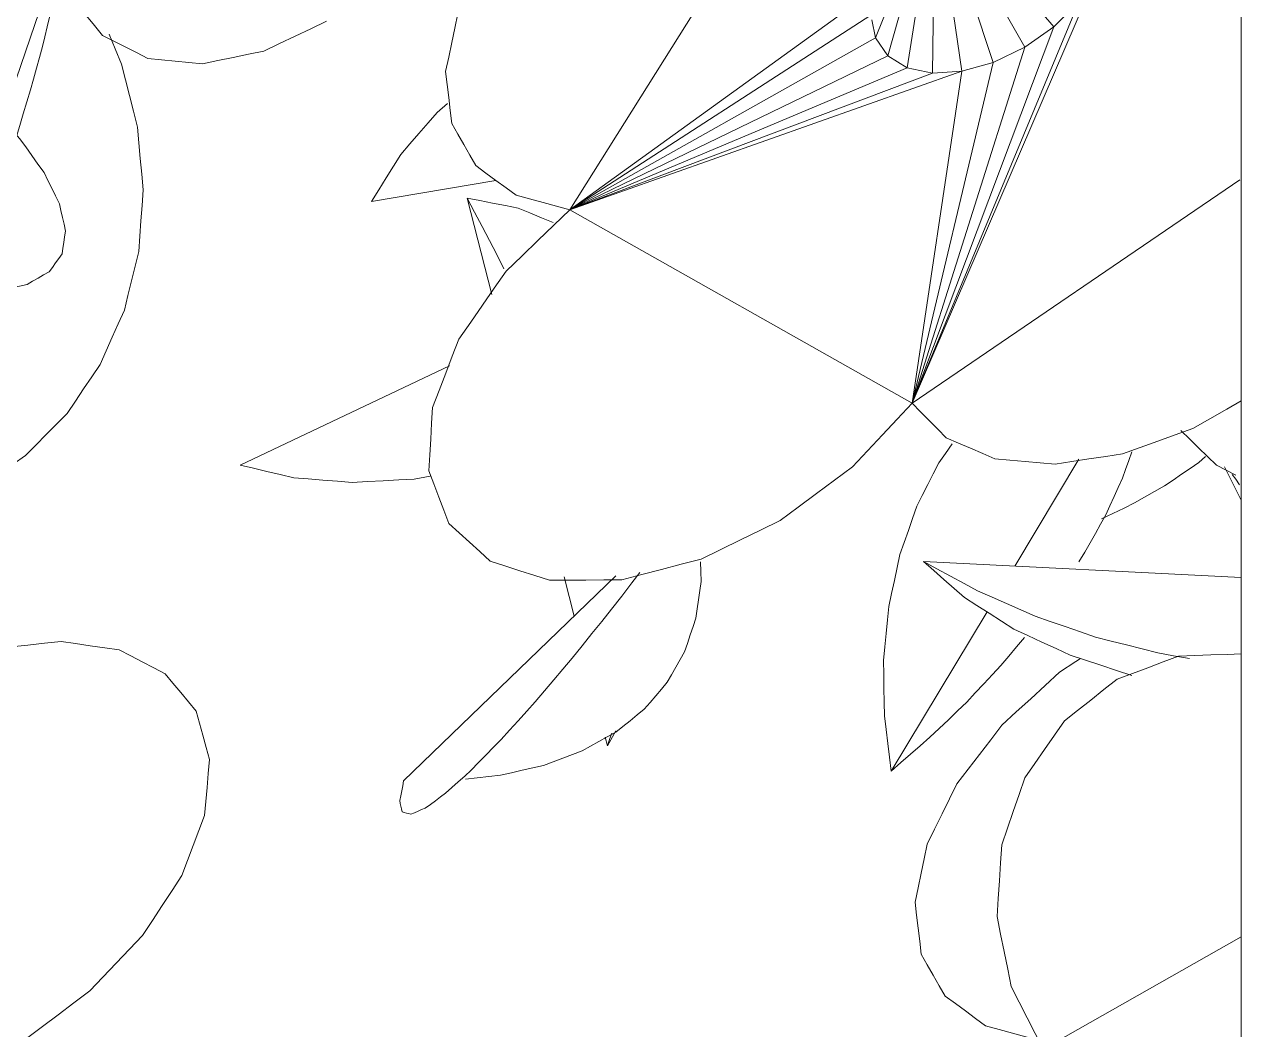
# Model space of a CAD drawing. Header units: metres. Extents: x -18.34 to -13.25, y -25.49 to -16.26.
# Drawn here: x -17.854 to -17.76, y -17.2761 to -17.1985 of the extents above; entities that cross this region are included whole.
import ezdxf

# ---------------------------------------------------------------- set-up
doc = ezdxf.new("R2010")
doc.units = ezdxf.units.M
for name, color, linetype, lineweight in [('Importações nas famílias', 7, 'Continuous', 5), ('Quadro estrutural', 7, 'Continuous', 5), ('Vegetação', 7, 'Continuous', 5)]:
    doc.layers.add(name, color=color, linetype=linetype, lineweight=lineweight)

# ---------------------------------------------------------------- blocks, each defined once
blk = doc.blocks.new('Tram - Tram-3151187-Pavimento 02 - Executivo')
at = {"layer": 'Quadro estrutural'}
blk.add_line((1.196679, -0.05), (0.739537, -0.05), dxfattribs=at)
blk = doc.blocks.new('Planta_pergolado_12200 - plantas pergolado_skp_Component_12-V7-Pavimento 02 - Executivo')
at = {"layer": 'Importações nas famílias', "color": 9, "flags": 128}
for points in [[(0.146968, 0.033379), (0.147629, 0.033025), (0.14829, 0.032671), (0.14895, 0.032316), (0.149611, 0.031962)], [(0.149611, 0.031962), (0.150378, 0.031639), (0.151146, 0.031315), (0.151913, 0.030992), (0.15268, 0.030668)], [(0.15268, 0.030668), (0.153536, 0.030383), (0.154392, 0.030098)]]:
    blk.add_lwpolyline(points, dxfattribs=at)
blk = doc.blocks.new('Planta_pergolado_12200 - plantas pergolado_skp_Component_17-3067409-Pavimento 02 - Executivo')
at = {"layer": 'Importações nas famílias', "color": 9}
for p, q in [((0.146293, 0.033744), (0.145722, 0.03305)), ((0.145722, 0.03305), (0.145056, 0.032615))]:
    blk.add_line(p, q, dxfattribs=at)
blk = doc.blocks.new('Planta_pergolado_12200 - plantas pergolado_skp_Component_16-V8-Pavimento 02 - Executivo')
for name in ['Planta_pergolado_12200 - plantas pergolado_skp_Component_17-3067409-Pavimento 02 - Executivo', 'Planta_pergolado_12200 - plantas pergolado_skp_Component_12-V7-Pavimento 02 - Executivo']:
    blk.add_blockref(name, (0, 0))
blk = doc.blocks.new('Planta_pergolado_12200 - plantas pergolado_skp_Component_12-V19-Pavimento 02 - Executivo')
at = {"layer": 'Importações nas famílias', "color": 9, "flags": 128}
for points in [[(0.141649, 0.037965), (0.140953, 0.038168), (0.140257, 0.03837), (0.139562, 0.038573)], [(0.142981, 0.037264), (0.142315, 0.037615), (0.141649, 0.037965)]]:
    blk.add_lwpolyline(points, dxfattribs=at)
blk = doc.blocks.new('Planta_pergolado_12200 - plantas pergolado_skp_Component_12-V20-Pavimento 02 - Executivo')
at = {"layer": 'Importações nas famílias', "color": 9, "flags": 128}
for points in [[(0.166319, 0.03101), (0.16551, 0.030566), (0.164672, 0.030106)], [(0.164672, 0.030106), (0.163927, 0.029542), (0.163182, 0.028978), (0.162438, 0.028414), (0.161693, 0.02785)], [(0.161693, 0.02785), (0.16106, 0.027195), (0.160428, 0.02654), (0.159795, 0.025885), (0.159162, 0.02523)], [(0.159162, 0.02523), (0.158656, 0.024499), (0.158149, 0.023769), (0.157643, 0.023038), (0.157137, 0.022308)], [(0.157137, 0.022308), (0.156769, 0.021519), (0.156401, 0.02073), (0.156033, 0.019942), (0.155665, 0.019153)], [(0.155665, 0.019153), (0.155445, 0.018324), (0.155224, 0.017496), (0.155003, 0.016667), (0.154782, 0.015838)], [(0.154782, 0.015838), (0.154714, 0.014989), (0.154645, 0.01414), (0.154577, 0.013291), (0.154508, 0.012442)], [(0.154508, 0.012442), (0.154594, 0.011593), (0.154679, 0.010744), (0.154764, 0.009894), (0.15485, 0.009045)], [(0.15485, 0.009045), (0.155087, 0.008215), (0.155324, 0.007385), (0.155561, 0.006555), (0.155798, 0.005725)], [(0.155798, 0.005725), (0.156182, 0.004934), (0.156565, 0.004143), (0.156949, 0.003352), (0.157332, 0.002561)], [(0.157332, 0.002561), (0.157853, 0.001827), (0.158374, 0.001094)]]:
    blk.add_lwpolyline(points, dxfattribs=at)
blk = doc.blocks.new('Planta_pergolado_12200 - plantas pergolado_skp_Component_17-V23-Pavimento 02 - Executivo')
at = {"layer": 'Importações nas famílias', "color": 9, "flags": 128}
for points in [[(0.158762, 0.035823), (0.158323, 0.036727), (0.157885, 0.03763), (0.157446, 0.038533), (0.157008, 0.039437)], [(0.161048, 0.03305), (0.160477, 0.033744), (0.159905, 0.034437), (0.159333, 0.03513), (0.158762, 0.035823)], [(0.16371, 0.031307), (0.163045, 0.031743), (0.162379, 0.032179), (0.161714, 0.032615), (0.161048, 0.03305)], [(0.165853, 0.030861), (0.165139, 0.03101), (0.164425, 0.031159), (0.16371, 0.031307)]]:
    blk.add_lwpolyline(points, dxfattribs=at)
blk = doc.blocks.new('Planta_pergolado_12200 - plantas pergolado_skp_Component_16-V24-Pavimento 02 - Executivo')
for name in ['Planta_pergolado_12200 - plantas pergolado_skp_Component_17-V23-Pavimento 02 - Executivo', 'Planta_pergolado_12200 - plantas pergolado_skp_Component_12-V19-Pavimento 02 - Executivo', 'Planta_pergolado_12200 - plantas pergolado_skp_Component_12-V20-Pavimento 02 - Executivo']:
    blk.add_blockref(name, (0, 0))
blk = doc.blocks.new('Planta_pergolado_12200 - plantas pergolado_skp_-V28-Pavimento 02 - Executivo')
blk.add_blockref('Planta_pergolado_12200 - plantas pergolado_skp_Component_16-V24-Pavimento 02 - Executivo', (0, 0))
blk = doc.blocks.new('Planta_pergolado_12200 - plantas pergolado_skp_-3067425-Pavimento 02 - Executivo')
at = {"xscale": 1.254472261797389, "yscale": 1.254472261797389, "zscale": 1.254472261797389, "rotation": 44.99999999999149}
blk.add_blockref('Planta_pergolado_12200 - plantas pergolado_skp_-V28-Pavimento 02 - Executivo', (0.101937, -0.102346), dxfattribs=at)
blk.add_blockref('Planta_pergolado_12200 - plantas pergolado_skp_Component_16-V8-Pavimento 02 - Executivo', (0, 0))
blk = doc.blocks.new('Planta_pergolado_12200 - plantas pergolado_skp_Component_12-V113-Pavimento 02 - Executivo')
at = {"layer": 'Importações nas famílias', "color": 9}
for p, q in [((0.144224, 0.030331), (0.145149, 0.03287)), ((0.144205, 0.031454), (0.14444, 0.031897)), ((0.14444, 0.031897), (0.144658, 0.032255))]:
    blk.add_line(p, q, dxfattribs=at)
blk = doc.blocks.new('Planta_pergolado_12200 - plantas pergolado_skp_Component_12-V114-Pavimento 02 - Executivo')
at = {"layer": 'Importações nas famílias', "color": 9}
blk.add_line((0.146429, 0.033756), (0.146968, 0.033379), dxfattribs=at)
at = {"layer": 'Importações nas famílias', "color": 9, "flags": 128}
for points in [[(0.146968, 0.033379), (0.147629, 0.033025), (0.14829, 0.032671), (0.14895, 0.032316), (0.149611, 0.031962)], [(0.149611, 0.031962), (0.150378, 0.031639), (0.151146, 0.031315), (0.151913, 0.030992), (0.15268, 0.030668)], [(0.15268, 0.030668), (0.153536, 0.030383), (0.154392, 0.030098)]]:
    blk.add_lwpolyline(points, dxfattribs=at)
blk = doc.blocks.new('Planta_pergolado_12200 - plantas pergolado_skp_Component_17-V115-Pavimento 02 - Executivo')
at = {"layer": 'Importações nas famílias', "color": 9, "flags": 128}
for points in [[(0.148008, 0.035823), (0.147437, 0.03513), (0.146865, 0.034437), (0.146293, 0.033744), (0.145722, 0.03305)], [(0.145722, 0.03305), (0.145056, 0.032615), (0.144391, 0.032179)]]:
    blk.add_lwpolyline(points, dxfattribs=at)
blk = doc.blocks.new('Planta_pergolado_12200 - plantas pergolado_skp_Component_16-V116-Pavimento 02 - Executivo')
for name in ['Planta_pergolado_12200 - plantas pergolado_skp_Component_17-V115-Pavimento 02 - Executivo', 'Planta_pergolado_12200 - plantas pergolado_skp_Component_12-V114-Pavimento 02 - Executivo', 'Planta_pergolado_12200 - plantas pergolado_skp_Component_12-V113-Pavimento 02 - Executivo']:
    blk.add_blockref(name, (0, 0))
blk = doc.blocks.new('Planta_pergolado_12200 - plantas pergolado_skp_Component_12-V128-Pavimento 02 - Executivo')
at = {"layer": 'Importações nas famílias', "color": 9}
for p, q in [((0.139728, 0.033131), (0.144312, 0.036563)), ((0.140108, 0.03472), (0.140926, 0.035107)), ((0.124402, 0.021655), (0.126268, 0.023052)), ((0.118394, 0.018006), (0.118225, 0.01703)), ((0.118225, 0.01703), (0.118628, 0.017332))]:
    blk.add_line(p, q, dxfattribs=at)
at = {"layer": 'Importações nas famílias', "color": 9, "flags": 128}
for points in [[(0.141649, 0.037965), (0.140953, 0.038168), (0.140257, 0.03837), (0.139562, 0.038573)], [(0.144312, 0.036563), (0.143646, 0.036914), (0.142981, 0.037264), (0.142315, 0.037615), (0.141649, 0.037965)], [(0.140926, 0.035107), (0.141772, 0.035471), (0.142619, 0.035835), (0.143466, 0.036199), (0.144312, 0.036563)], [(0.118225, 0.01703), (0.11835, 0.017394), (0.118476, 0.017758)]]:
    blk.add_lwpolyline(points, dxfattribs=at)
blk = doc.blocks.new('Planta_pergolado_12200 - plantas pergolado_skp_Component_12-V129-Pavimento 02 - Executivo')
at = {"layer": 'Importações nas famílias', "color": 9}
for p, q in [((0.168039, 0.023322), (0.171514, 0.03287)), ((0.163492, 0.013721), (0.16367, 0.014256)), ((0.159925, 0.001027), (0.164482, 0.013548))]:
    blk.add_line(p, q, dxfattribs=at)
at = {"layer": 'Importações nas famílias', "color": 9, "flags": 128}
for points in [[(0.170805, 0.031897), (0.171023, 0.032255), (0.171242, 0.032612)], [(0.169865, 0.030127), (0.1701, 0.030569), (0.170335, 0.031012), (0.17057, 0.031454), (0.170805, 0.031897)], [(0.166319, 0.03101), (0.16551, 0.030566), (0.164672, 0.030106)], [(0.164672, 0.030106), (0.163927, 0.029542), (0.163182, 0.028978), (0.162438, 0.028414), (0.161693, 0.02785)], [(0.168871, 0.028037), (0.169119, 0.02856), (0.169368, 0.029082), (0.169616, 0.029605), (0.169865, 0.030127)], [(0.161693, 0.02785), (0.16106, 0.027195), (0.160428, 0.02654), (0.159795, 0.025885), (0.159162, 0.02523)], [(0.167834, 0.025652), (0.168093, 0.026248), (0.168352, 0.026845), (0.168612, 0.027441), (0.168871, 0.028037)], [(0.16679, 0.023056), (0.167033, 0.023661), (0.1673, 0.024324), (0.167567, 0.024988), (0.167834, 0.025652)], [(0.159162, 0.02523), (0.158656, 0.024499), (0.158149, 0.023769), (0.157643, 0.023038), (0.157137, 0.022308)], [(0.157137, 0.022308), (0.156769, 0.021519), (0.156401, 0.02073), (0.156033, 0.019942), (0.155665, 0.019153)], [(0.155665, 0.019153), (0.155445, 0.018324), (0.155224, 0.017496), (0.155003, 0.016667), (0.154782, 0.015838)], [(0.154782, 0.015838), (0.154714, 0.014989), (0.154645, 0.01414), (0.154577, 0.013291), (0.154508, 0.012442)], [(0.162418, 0.010307), (0.162687, 0.011161), (0.162955, 0.012014), (0.163223, 0.012868), (0.163492, 0.013721)], [(0.154508, 0.012442), (0.154594, 0.011593), (0.154679, 0.010744), (0.154764, 0.009894), (0.15485, 0.009045)], [(0.161373, 0.006794), (0.161634, 0.007672), (0.161896, 0.008551), (0.162157, 0.009429), (0.162418, 0.010307)], [(0.15485, 0.009045), (0.155087, 0.008215), (0.155324, 0.007385), (0.155561, 0.006555), (0.155798, 0.005725)], [(0.160369, 0.003221), (0.16062, 0.004114), (0.160871, 0.005007), (0.161122, 0.005901), (0.161373, 0.006794)], [(0.155798, 0.005725), (0.156182, 0.004934), (0.156565, 0.004143), (0.156949, 0.003352), (0.157332, 0.002561)], [(0.159892, 0.001424), (0.16013, 0.002322), (0.160369, 0.003221)], [(0.157332, 0.002561), (0.157853, 0.001827), (0.158374, 0.001094)]]:
    blk.add_lwpolyline(points, dxfattribs=at)
blk = doc.blocks.new('Planta_pergolado_12200 - plantas pergolado_skp_Component_17-V132-Pavimento 02 - Executivo')
at = {"layer": 'Importações nas famílias', "color": 9, "flags": 128}
for points in [[(0.158762, 0.035823), (0.158323, 0.036727), (0.157885, 0.03763), (0.157446, 0.038533), (0.157008, 0.039437)], [(0.161048, 0.03305), (0.160477, 0.033744), (0.159905, 0.034437), (0.159333, 0.03513), (0.158762, 0.035823)], [(0.16371, 0.031307), (0.163045, 0.031743), (0.162379, 0.032179), (0.161714, 0.032615), (0.161048, 0.03305)], [(0.166568, 0.030713), (0.165853, 0.030861), (0.165139, 0.03101), (0.164425, 0.031159), (0.16371, 0.031307)], [(0.169425, 0.031307), (0.16871, 0.031159), (0.167996, 0.03101), (0.167282, 0.030861), (0.166568, 0.030713)]]:
    blk.add_lwpolyline(points, dxfattribs=at)
blk = doc.blocks.new('Planta_pergolado_12200 - plantas pergolado_skp_Component_16-V133-Pavimento 02 - Executivo')
for name in ['Planta_pergolado_12200 - plantas pergolado_skp_Component_17-V132-Pavimento 02 - Executivo', 'Planta_pergolado_12200 - plantas pergolado_skp_Component_12-V128-Pavimento 02 - Executivo', 'Planta_pergolado_12200 - plantas pergolado_skp_Component_12-V129-Pavimento 02 - Executivo']:
    blk.add_blockref(name, (0, 0))
blk = doc.blocks.new('Planta_pergolado_12200 - plantas pergolado_skp_-V141-Pavimento 02 - Executivo')
blk.add_blockref('Planta_pergolado_12200 - plantas pergolado_skp_Component_16-V133-Pavimento 02 - Executivo', (0, 0))
blk = doc.blocks.new('Planta_pergolado_12200 - plantas pergolado_skp_-3067431-Pavimento 02 - Executivo')
at = {"xscale": 1.254472261797389, "yscale": 1.254472261797389, "zscale": 1.254472261797389, "rotation": 44.99999999999149}
blk.add_blockref('Planta_pergolado_12200 - plantas pergolado_skp_-V141-Pavimento 02 - Executivo', (0.101937, -0.102346), dxfattribs=at)
blk.add_blockref('Planta_pergolado_12200 - plantas pergolado_skp_Component_16-V116-Pavimento 02 - Executivo', (0, 0))
blk = doc.blocks.new('Planta_pergolado_12200 - plantas pergolado_skp_-3067432-Pavimento 02 - Executivo')
at = {"rotation": 89.9999999999999}
for name in ['Planta_pergolado_12200 - plantas pergolado_skp_-3067431-Pavimento 02 - Executivo', 'Planta_pergolado_12200 - plantas pergolado_skp_-3067425-Pavimento 02 - Executivo']:
    blk.add_blockref(name, (0.696245, 0.01573), dxfattribs=at)
blk = doc.blocks.new('Planta_pergolado_12200 - plantas pergolado_skp_Component_12-V389-Pavimento 02 - Executivo')
at = {"layer": 'Importações nas famílias', "color": 9}
for p, q in [((0.186091, 0.276065), (0.177946, 0.265362)), ((0.170963, 0.262488), (0.170447, 0.261856)), ((0.17561, 0.262292), (0.170155, 0.255122))]:
    blk.add_line(p, q, dxfattribs=at)
at = {"layer": 'Importações nas famílias', "color": 9, "flags": 128}
for points in [[(0.186091, 0.276065), (0.185327, 0.275535), (0.184564, 0.275005), (0.1838, 0.274476), (0.183037, 0.273946)], [(0.186151, 0.272047), (0.186136, 0.273051), (0.186121, 0.274056), (0.186106, 0.27506), (0.186091, 0.276065)], [(0.183037, 0.273946), (0.182308, 0.273383), (0.181579, 0.27282), (0.18085, 0.272257), (0.180121, 0.271693)], [(0.180121, 0.271693), (0.179434, 0.271103), (0.178747, 0.270512), (0.178061, 0.269922), (0.177374, 0.269331)], [(0.185777, 0.268063), (0.18587, 0.269059), (0.185964, 0.270055), (0.186057, 0.271051), (0.186151, 0.272047)], [(0.177374, 0.269331), (0.176738, 0.26872), (0.176101, 0.268109), (0.175464, 0.267498)], [(0.184977, 0.264207), (0.185177, 0.265171), (0.185377, 0.266135), (0.185577, 0.267099), (0.185777, 0.268063)], [(0.183769, 0.260569), (0.184071, 0.261478), (0.184373, 0.262388), (0.184675, 0.263297), (0.184977, 0.264207)], [(0.170447, 0.261856), (0.170001, 0.261224), (0.169554, 0.260592), (0.169108, 0.259959), (0.168661, 0.259327)], [(0.182183, 0.257234), (0.18258, 0.258068), (0.182976, 0.258902), (0.183373, 0.259735), (0.183769, 0.260569)], [(0.168661, 0.259327), (0.168289, 0.258702), (0.167917, 0.258077), (0.167545, 0.257451), (0.167173, 0.256826)], [(0.180256, 0.254281), (0.180738, 0.255019), (0.18122, 0.255758), (0.181702, 0.256496), (0.182183, 0.257234)], [(0.167173, 0.256826), (0.166879, 0.256215), (0.166585, 0.255604), (0.166291, 0.254992)], [(0.179144, 0.25303), (0.1797, 0.253656), (0.180256, 0.254281)]]:
    blk.add_lwpolyline(points, dxfattribs=at)
blk = doc.blocks.new('Planta_pergolado_12200 - plantas pergolado_skp_Component_12-V390-Pavimento 02 - Executivo')
at = {"layer": 'Importações nas famílias', "color": 9}
for p, q in [((0.219014, 0.231057), (0.209893, 0.23052)), ((0.212767, 0.224606), (0.213596, 0.225169))]:
    blk.add_line(p, q, dxfattribs=at)
at = {"layer": 'Importações nas famílias', "color": 9, "flags": 128}
for points in [[(0.216531, 0.227904), (0.217152, 0.228692), (0.217773, 0.22948), (0.218393, 0.230269), (0.219014, 0.231057)], [(0.213596, 0.225169), (0.21433, 0.225853), (0.215064, 0.226536), (0.215797, 0.22722), (0.216531, 0.227904)]]:
    blk.add_lwpolyline(points, dxfattribs=at)
blk = doc.blocks.new('Planta_pergolado_12200 - plantas pergolado_skp_Component_16-V393-Pavimento 02 - Executivo')
for name in ['Planta_pergolado_12200 - plantas pergolado_skp_Component_12-V389-Pavimento 02 - Executivo', 'Planta_pergolado_12200 - plantas pergolado_skp_Component_12-V390-Pavimento 02 - Executivo']:
    blk.add_blockref(name, (0, 0))
blk = doc.blocks.new('Planta_pergolado_12200 - plantas pergolado_skp_Component_12-V394-Pavimento 02 - Executivo')
at = {"layer": 'Importações nas famílias', "color": 9}
blk.add_line((0.1838, 0.274476), (0.183037, 0.273946), dxfattribs=at)
at = {"layer": 'Importações nas famílias', "color": 9, "flags": 128}
for points in [[(0.183037, 0.273946), (0.182308, 0.273383), (0.181579, 0.27282), (0.18085, 0.272257), (0.180121, 0.271693)], [(0.186151, 0.272047), (0.186136, 0.273051), (0.186121, 0.274056)], [(0.180121, 0.271693), (0.179434, 0.271103), (0.178747, 0.270512), (0.178061, 0.269922), (0.177374, 0.269331)], [(0.185777, 0.268063), (0.18587, 0.269059), (0.185964, 0.270055), (0.186057, 0.271051), (0.186151, 0.272047)], [(0.177374, 0.269331), (0.176738, 0.26872), (0.176101, 0.268109), (0.175464, 0.267498)], [(0.184977, 0.264207), (0.185177, 0.265171), (0.185377, 0.266135), (0.185577, 0.267099), (0.185777, 0.268063)], [(0.183769, 0.260569), (0.184071, 0.261478), (0.184373, 0.262388), (0.184675, 0.263297), (0.184977, 0.264207)], [(0.170447, 0.261856), (0.170001, 0.261224), (0.169554, 0.260592), (0.169108, 0.259959), (0.168661, 0.259327)], [(0.182183, 0.257234), (0.18258, 0.258068), (0.182976, 0.258902), (0.183373, 0.259735), (0.183769, 0.260569)], [(0.168661, 0.259327), (0.168289, 0.258702), (0.167917, 0.258077), (0.167545, 0.257451), (0.167173, 0.256826)], [(0.180256, 0.254281), (0.180738, 0.255019), (0.18122, 0.255758), (0.181702, 0.256496), (0.182183, 0.257234)], [(0.167173, 0.256826), (0.166879, 0.256215), (0.166585, 0.255604), (0.166291, 0.254992)], [(0.179144, 0.25303), (0.1797, 0.253656), (0.180256, 0.254281)]]:
    blk.add_lwpolyline(points, dxfattribs=at)
blk = doc.blocks.new('Planta_pergolado_12200 - plantas pergolado_skp_Component_12-V395-Pavimento 02 - Executivo')
at = {"layer": 'Importações nas famílias', "color": 9}
blk.add_line((0.212767, 0.224606), (0.213596, 0.225169), dxfattribs=at)
at = {"layer": 'Importações nas famílias', "color": 9, "flags": 128}
for points in [[(0.216531, 0.227904), (0.217152, 0.228692), (0.217773, 0.22948)], [(0.213596, 0.225169), (0.21433, 0.225853), (0.215064, 0.226536), (0.215797, 0.22722), (0.216531, 0.227904)]]:
    blk.add_lwpolyline(points, dxfattribs=at)
blk = doc.blocks.new('Planta_pergolado_12200 - plantas pergolado_skp_Component_16-V398-Pavimento 02 - Executivo')
for name in ['Planta_pergolado_12200 - plantas pergolado_skp_Component_12-V394-Pavimento 02 - Executivo', 'Planta_pergolado_12200 - plantas pergolado_skp_Component_12-V395-Pavimento 02 - Executivo']:
    blk.add_blockref(name, (0, 0))
blk = doc.blocks.new('Planta_pergolado_12200 - plantas pergolado_skp_-V421-Pavimento 02 - Executivo')
for name in ['Planta_pergolado_12200 - plantas pergolado_skp_Component_16-V393-Pavimento 02 - Executivo', 'Planta_pergolado_12200 - plantas pergolado_skp_Component_16-V398-Pavimento 02 - Executivo']:
    blk.add_blockref(name, (0, 0))
blk = doc.blocks.new('Planta_pergolado_12200 - plantas pergolado_skp_-3067454-Pavimento 02 - Executivo')
at = {"rotation": 89.9999999999999}
blk.add_blockref('Planta_pergolado_12200 - plantas pergolado_skp_-V421-Pavimento 02 - Executivo', (0.274037, 0.01573), dxfattribs=at)
blk = doc.blocks.new('Planta_pergolado_12200 - plantas pergolado_skp_Component_17-V676-Pavimento 02 - Executivo')
at = {"layer": 'Importações nas famílias', "color": 9}
blk.add_line((-0.260148, -0.375533), (-0.275435, -0.384214), dxfattribs=at)
at = {"layer": 'Importações nas famílias', "color": 9, "flags": 128}
for points in [[(-0.260148, -0.353679), (-0.26123, -0.353719), (-0.26248, -0.353765), (-0.26373, -0.353812), (-0.26498, -0.353858)], [(-0.26498, -0.353858), (-0.266165, -0.354303), (-0.267349, -0.354748), (-0.268534, -0.355193), (-0.269719, -0.355639)], [(-0.269719, -0.355639), (-0.270738, -0.356445), (-0.271756, -0.357251), (-0.272775, -0.358057), (-0.273793, -0.358863)], [(-0.273793, -0.358863), (-0.274559, -0.359961), (-0.275324, -0.361059), (-0.276089, -0.362157), (-0.276854, -0.363256)], [(-0.276854, -0.363256), (-0.277301, -0.364552), (-0.277747, -0.365848), (-0.278194, -0.367145), (-0.27864, -0.368441)], [(-0.27864, -0.368441), (-0.27873, -0.369825), (-0.27882, -0.371208), (-0.278909, -0.372592), (-0.278999, -0.373976)], [(-0.278999, -0.373976), (-0.278724, -0.375329), (-0.278449, -0.376682), (-0.278174, -0.378035), (-0.277899, -0.379388)], [(-0.277899, -0.379388), (-0.277283, -0.380594), (-0.276667, -0.381801), (-0.276051, -0.383007), (-0.275435, -0.384214)]]:
    blk.add_lwpolyline(points, dxfattribs=at)
blk = doc.blocks.new('Planta_pergolado_12200 - plantas pergolado_skp_Component_16-V677-Pavimento 02 - Executivo')
blk.add_blockref('Planta_pergolado_12200 - plantas pergolado_skp_Component_17-V676-Pavimento 02 - Executivo', (0, 0))
blk = doc.blocks.new('Planta_pergolado_12200 - plantas pergolado_skp_Component_17-V724-Pavimento 02 - Executivo')
at = {"layer": 'Importações nas famílias', "color": 9}
for p, q in [((-0.295201, -0.292594), (-0.312009, -0.319373)), ((-0.283953, -0.295013), (-0.288401, -0.306083)), ((-0.283779, -0.294579), (-0.287445, -0.307469)), ((-0.283779, -0.294579), (-0.285938, -0.308397)), ((-0.283779, -0.294579), (-0.283984, -0.308805)), ((-0.283779, -0.294579), (-0.281716, -0.308663)), ((-0.283779, -0.294579), (-0.279289, -0.307983)), ((-0.283779, -0.294579), (-0.276867, -0.306811)), ((-0.283779, -0.294579), (-0.274617, -0.305225)), ((-0.271516, -0.301684), (-0.285564, -0.334299)), ((-0.288446, -0.302341), (-0.312009, -0.319373)), ((-0.272691, -0.303335), (-0.285564, -0.334299)), ((-0.272691, -0.303335), (-0.274617, -0.305225)), ((-0.288743, -0.304334), (-0.312009, -0.319373)), ((-0.288674, -0.304685), (-0.288401, -0.306083)), ((-0.274617, -0.305225), (-0.285564, -0.334299)), ((-0.274617, -0.305225), (-0.276867, -0.306811)), ((-0.312009, -0.319373), (-0.288401, -0.306083)), ((-0.288401, -0.306083), (-0.287445, -0.307469)), ((-0.312009, -0.319373), (-0.287445, -0.307469)), ((-0.287445, -0.307469), (-0.285938, -0.308397)), ((-0.276867, -0.306811), (-0.285564, -0.334299)), ((-0.276867, -0.306811), (-0.279289, -0.307983)), ((-0.285938, -0.308397), (-0.312009, -0.319373)), ((-0.285938, -0.308397), (-0.283984, -0.308805)), ((-0.279289, -0.307983), (-0.285564, -0.334299)), ((-0.279289, -0.307983), (-0.281716, -0.308663)), ((-0.312009, -0.319373), (-0.281716, -0.308663)), ((-0.283984, -0.308805), (-0.312009, -0.319373)), ((-0.281716, -0.308663), (-0.285564, -0.334299)), ((-0.283984, -0.308805), (-0.281716, -0.308663)), ((-0.285564, -0.334299), (-0.260229, -0.317052)), ((-0.285564, -0.334299), (-0.312009, -0.319373))]:
    blk.add_line(p, q, dxfattribs=at)
at = {"layer": 'Importações nas famílias', "color": 9, "flags": 128}
for points in [[(-0.321611, -0.308692), (-0.321376, -0.307569), (-0.321141, -0.306446), (-0.320907, -0.305323), (-0.320672, -0.3042)], [(-0.321135, -0.312702), (-0.321254, -0.3117), (-0.321373, -0.310697), (-0.321492, -0.309695), (-0.321611, -0.308692)], [(-0.319278, -0.315955), (-0.319742, -0.315142), (-0.320207, -0.314329), (-0.320671, -0.313515), (-0.321135, -0.312702)], [(-0.316165, -0.31823), (-0.316943, -0.317662), (-0.317721, -0.317093), (-0.3185, -0.316524), (-0.319278, -0.315955)], [(-0.312009, -0.319373), (-0.313048, -0.319087), (-0.314087, -0.318802), (-0.315126, -0.318516), (-0.316165, -0.31823)], [(-0.316942, -0.324112), (-0.315708, -0.322927), (-0.314475, -0.321743), (-0.313242, -0.320558), (-0.312009, -0.319373)], [(-0.320586, -0.329351), (-0.319675, -0.328041), (-0.318764, -0.326732), (-0.317853, -0.325422), (-0.316942, -0.324112)], [(-0.32263, -0.334641), (-0.322119, -0.333319), (-0.321608, -0.331996), (-0.321097, -0.330674), (-0.320586, -0.329351)], [(-0.322898, -0.339531), (-0.322831, -0.338309), (-0.322764, -0.337086), (-0.322697, -0.335864), (-0.32263, -0.334641)], [(-0.285564, -0.334299), (-0.286713, -0.335532), (-0.287862, -0.336764), (-0.289012, -0.337996), (-0.290161, -0.339229)], [(-0.282933, -0.336988), (-0.28359, -0.336316), (-0.284248, -0.335644), (-0.284906, -0.334972), (-0.285564, -0.334299)], [(-0.260148, -0.334137), (-0.261247, -0.334761), (-0.262562, -0.335509), (-0.263877, -0.336257)], [(-0.263877, -0.336257), (-0.265233, -0.336748), (-0.266589, -0.337238), (-0.267944, -0.337729), (-0.2693, -0.338219)], [(-0.279163, -0.338598), (-0.280106, -0.338195), (-0.281048, -0.337793), (-0.28199, -0.337391), (-0.282933, -0.336988)], [(-0.274513, -0.339017), (-0.275676, -0.338913), (-0.276838, -0.338808), (-0.278001, -0.338703), (-0.279163, -0.338598)], [(-0.2693, -0.338219), (-0.270603, -0.338419), (-0.271906, -0.338618), (-0.27321, -0.338818), (-0.274513, -0.339017)], [(-0.321369, -0.343602), (-0.321752, -0.342585), (-0.322134, -0.341567), (-0.322516, -0.340549), (-0.322898, -0.339531)], [(-0.290161, -0.339229), (-0.29156, -0.340263), (-0.292959, -0.341297), (-0.294358, -0.342332), (-0.295757, -0.343366)], [(-0.318173, -0.346507), (-0.318972, -0.345781), (-0.319771, -0.345055), (-0.32057, -0.344329), (-0.321369, -0.343602)], [(-0.295757, -0.343366), (-0.297286, -0.344114), (-0.298815, -0.344861), (-0.300345, -0.345609), (-0.301874, -0.346357)], [(-0.313583, -0.347997), (-0.31473, -0.347625), (-0.315878, -0.347252), (-0.317025, -0.34688), (-0.318173, -0.346507)], [(-0.301874, -0.346357), (-0.303403, -0.346754), (-0.304932, -0.347151), (-0.306461, -0.347549), (-0.30799, -0.347946)], [(-0.30799, -0.347946), (-0.309388, -0.347959), (-0.310787, -0.347972), (-0.312185, -0.347985), (-0.313583, -0.347997)]]:
    blk.add_lwpolyline(points, dxfattribs=at)
blk = doc.blocks.new('Planta_pergolado_12200 - plantas pergolado_skp_Component_16-V725-Pavimento 02 - Executivo')
blk.add_blockref('Planta_pergolado_12200 - plantas pergolado_skp_Component_17-V724-Pavimento 02 - Executivo', (0, 0))
blk = doc.blocks.new('Planta_pergolado_12200 - plantas pergolado_skp_Component_12-V726-Pavimento 02 - Executivo')
at = {"layer": 'Importações nas famílias', "color": 9}
for p, q in [((-0.321302, -0.331431), (-0.337487, -0.339088)), ((-0.324043, -0.340176), (-0.322805, -0.339957))]:
    blk.add_line(p, q, dxfattribs=at)
at = {"layer": 'Importações nas famílias', "color": 9, "flags": 128}
for points in [[(-0.337487, -0.339088), (-0.336454, -0.339332), (-0.33542, -0.339577), (-0.334386, -0.339822), (-0.333352, -0.340067)], [(-0.333352, -0.340067), (-0.332223, -0.340159), (-0.331094, -0.34025), (-0.329965, -0.340341), (-0.328835, -0.340433)], [(-0.328835, -0.340433), (-0.327637, -0.340368), (-0.326439, -0.340304), (-0.325241, -0.34024), (-0.324043, -0.340176)]]:
    blk.add_lwpolyline(points, dxfattribs=at)
blk = doc.blocks.new('Planta_pergolado_12200 - plantas pergolado_skp_Component_12-V727-Pavimento 02 - Executivo')
at = {"layer": 'Importações nas famílias', "color": 9}
blk.add_line((-0.308457, -0.347645), (-0.324856, -0.363501), dxfattribs=at)
at = {"layer": 'Importações nas famílias', "color": 9, "flags": 128}
for points in [[(-0.301905, -0.346566), (-0.301888, -0.347323), (-0.30187, -0.348079)], [(-0.308789, -0.350229), (-0.308004, -0.34921), (-0.307219, -0.34819), (-0.306598, -0.347385)], [(-0.30187, -0.348079), (-0.301972, -0.348787), (-0.302073, -0.349496), (-0.302174, -0.350204), (-0.302275, -0.350913)], [(-0.311827, -0.354003), (-0.311068, -0.35306), (-0.310308, -0.352116), (-0.309548, -0.351172), (-0.308789, -0.350229)], [(-0.302275, -0.350913), (-0.302494, -0.351565), (-0.302712, -0.352217), (-0.302931, -0.352869), (-0.303149, -0.353522)], [(-0.303149, -0.353522), (-0.303483, -0.354111), (-0.303816, -0.3547), (-0.30415, -0.355289), (-0.304483, -0.355878)], [(-0.314694, -0.357387), (-0.313977, -0.356541), (-0.31326, -0.355695), (-0.312544, -0.354849), (-0.311827, -0.354003)], [(-0.304483, -0.355878), (-0.304928, -0.356397), (-0.305373, -0.356916), (-0.305817, -0.357435), (-0.306262, -0.357954)], [(-0.31732, -0.360299), (-0.316664, -0.359571), (-0.316007, -0.358843), (-0.31535, -0.358115), (-0.314694, -0.357387)], [(-0.306262, -0.357954), (-0.306813, -0.358398), (-0.307364, -0.358842), (-0.307915, -0.359285), (-0.308466, -0.359729)], [(-0.308466, -0.359729), (-0.309117, -0.360092), (-0.309768, -0.360455), (-0.310419, -0.360818), (-0.31107, -0.361181)], [(-0.319646, -0.362673), (-0.319064, -0.36208), (-0.318483, -0.361486), (-0.317902, -0.360893), (-0.31732, -0.360299)], [(-0.31107, -0.361181), (-0.311814, -0.361459), (-0.312558, -0.361737), (-0.313302, -0.362016), (-0.314046, -0.362294)], [(-0.321615, -0.364452), (-0.321123, -0.364008), (-0.320631, -0.363563), (-0.320138, -0.363118), (-0.319646, -0.362673)], [(-0.317361, -0.363057), (-0.318265, -0.363158), (-0.319169, -0.363259), (-0.320074, -0.36336)], [(-0.314046, -0.362294), (-0.314875, -0.362485), (-0.315704, -0.362676), (-0.316532, -0.362867), (-0.317361, -0.363057)], [(-0.324856, -0.363501), (-0.324932, -0.36388), (-0.325007, -0.364259), (-0.325083, -0.364637), (-0.325158, -0.365016)], [(-0.323183, -0.365595), (-0.322791, -0.365309), (-0.322399, -0.365024), (-0.322007, -0.364738), (-0.321615, -0.364452)], [(-0.325158, -0.365016), (-0.325113, -0.365232), (-0.325067, -0.365448), (-0.325021, -0.365664), (-0.324976, -0.36588)], [(-0.324976, -0.36588), (-0.32481, -0.365929), (-0.324644, -0.365978), (-0.324478, -0.366026), (-0.324312, -0.366075)], [(-0.324312, -0.366075), (-0.32403, -0.365955), (-0.323747, -0.365835), (-0.323465, -0.365715), (-0.323183, -0.365595)]]:
    blk.add_lwpolyline(points, dxfattribs=at)
blk = doc.blocks.new('Planta_pergolado_12200 - plantas pergolado_skp_Component_12-V728-Pavimento 02 - Executivo')
at = {"layer": 'Importações nas famílias', "color": 9}
blk.add_line((-0.357072, -0.311029), (-0.371136, -0.323264), dxfattribs=at)
at = {"layer": 'Importações nas famílias', "color": 9, "flags": 128}
for points in [[(-0.354531, -0.313849), (-0.355166, -0.313144), (-0.355801, -0.312439), (-0.356436, -0.311734), (-0.357072, -0.311029)], [(-0.352643, -0.316493), (-0.353115, -0.315832), (-0.353587, -0.315171), (-0.354059, -0.31451), (-0.354531, -0.313849)], [(-0.351452, -0.318899), (-0.351749, -0.318297), (-0.352047, -0.317696), (-0.352345, -0.317094), (-0.352643, -0.316493)], [(-0.350984, -0.321011), (-0.351101, -0.320483), (-0.351218, -0.319955), (-0.351335, -0.319427), (-0.351452, -0.318899)], [(-0.351252, -0.322779), (-0.351185, -0.322337), (-0.351118, -0.321895), (-0.351051, -0.321453), (-0.350984, -0.321011)], [(-0.371136, -0.323264), (-0.37005, -0.323578), (-0.368965, -0.323891), (-0.36788, -0.324204), (-0.366795, -0.324517)], [(-0.352249, -0.324163), (-0.352, -0.323817), (-0.351751, -0.323471), (-0.351502, -0.323125), (-0.351252, -0.322779)], [(-0.371325, -0.324632), (-0.371278, -0.32429), (-0.37123, -0.323948), (-0.371183, -0.323606)], [(-0.367568, -0.324133), (-0.36791, -0.32446), (-0.368253, -0.324787)], [(-0.366795, -0.324517), (-0.3658, -0.324724), (-0.364806, -0.324931), (-0.363812, -0.325138), (-0.362818, -0.325344)], [(-0.353952, -0.325128), (-0.353526, -0.324887), (-0.353101, -0.324645), (-0.352675, -0.324404), (-0.352249, -0.324163)], [(-0.371243, -0.325563), (-0.371263, -0.32533), (-0.371284, -0.325098), (-0.371305, -0.324865), (-0.371325, -0.324632)], [(-0.368253, -0.324787), (-0.368536, -0.325004), (-0.368819, -0.325222), (-0.369103, -0.325439), (-0.369386, -0.325657)], [(-0.362818, -0.325344), (-0.361938, -0.32544), (-0.361059, -0.325535), (-0.360179, -0.325631), (-0.359299, -0.325726)], [(-0.356321, -0.325653), (-0.355728, -0.325522), (-0.355136, -0.325391), (-0.354544, -0.32526), (-0.353952, -0.325128)], [(-0.370889, -0.326047), (-0.370977, -0.325926), (-0.371066, -0.325805), (-0.371154, -0.325684), (-0.371243, -0.325563)], [(-0.370268, -0.326078), (-0.370423, -0.32607), (-0.370578, -0.326062), (-0.370734, -0.326055), (-0.370889, -0.326047)], [(-0.369386, -0.325657), (-0.369606, -0.325762), (-0.369827, -0.325867), (-0.370047, -0.325973), (-0.370268, -0.326078)], [(-0.359299, -0.325726), (-0.358555, -0.325708), (-0.35781, -0.32569), (-0.357065, -0.325672), (-0.356321, -0.325653)]]:
    blk.add_lwpolyline(points, dxfattribs=at)
blk = doc.blocks.new('Planta_pergolado_12200 - plantas pergolado_skp_Component_17-V731-Pavimento 02 - Executivo')
at = {"layer": 'Importações nas famílias', "color": 9, "flags": 128}
for points in [[(-0.356461, -0.353274), (-0.355179, -0.353135), (-0.353897, -0.352996), (-0.352615, -0.352857), (-0.351333, -0.352718)], [(-0.351333, -0.352718), (-0.350208, -0.352883), (-0.349084, -0.353049), (-0.347959, -0.353215), (-0.346835, -0.35338)], [(-0.346835, -0.35338), (-0.345945, -0.35384), (-0.345055, -0.354299), (-0.344165, -0.354758), (-0.343275, -0.355217)], [(-0.343275, -0.355217), (-0.34268, -0.355938), (-0.342085, -0.35666), (-0.34149, -0.357381), (-0.340895, -0.358102)], [(-0.340895, -0.358102), (-0.340636, -0.359037), (-0.340376, -0.359971), (-0.340117, -0.360905), (-0.339858, -0.36184)], [(-0.339858, -0.36184), (-0.339951, -0.362923), (-0.340045, -0.364007), (-0.340139, -0.365091), (-0.340233, -0.366174)], [(-0.340233, -0.366174), (-0.340674, -0.367333), (-0.341114, -0.368493), (-0.341555, -0.369652), (-0.341996, -0.370811)], [(-0.341996, -0.370811), (-0.342753, -0.371967), (-0.343511, -0.373122), (-0.344268, -0.374278), (-0.345026, -0.375434)], [(-0.345026, -0.375434), (-0.346049, -0.376507), (-0.347071, -0.37758), (-0.348094, -0.378654), (-0.349117, -0.379727)], [(-0.349117, -0.379727), (-0.350335, -0.380645), (-0.351553, -0.381563), (-0.352771, -0.382481), (-0.35399, -0.383399)]]:
    blk.add_lwpolyline(points, dxfattribs=at)
blk = doc.blocks.new('Planta_pergolado_12200 - plantas pergolado_skp_Component_16-V732-Pavimento 02 - Executivo')
for name in ['Planta_pergolado_12200 - plantas pergolado_skp_Component_12-V728-Pavimento 02 - Executivo', 'Planta_pergolado_12200 - plantas pergolado_skp_Component_12-V726-Pavimento 02 - Executivo', 'Planta_pergolado_12200 - plantas pergolado_skp_Component_17-V731-Pavimento 02 - Executivo', 'Planta_pergolado_12200 - plantas pergolado_skp_Component_12-V727-Pavimento 02 - Executivo']:
    blk.add_blockref(name, (0, 0))
blk = doc.blocks.new('Planta_pergolado_12200 - plantas pergolado_skp_Component_12-V746-Pavimento 02 - Executivo')
at = {"layer": 'Importações nas famílias', "color": 9}
blk.add_line((-0.284695, -0.346532), (-0.260148, -0.347787), dxfattribs=at)
at = {"layer": 'Importações nas famílias', "color": 9, "flags": 128}
for points in [[(-0.281513, -0.349324), (-0.282308, -0.348626), (-0.283104, -0.347928), (-0.283899, -0.34723), (-0.284695, -0.346532)], [(-0.284695, -0.346532), (-0.283647, -0.347104), (-0.282599, -0.347675), (-0.281551, -0.348247), (-0.280503, -0.348819)], [(-0.280503, -0.348819), (-0.279391, -0.349308), (-0.278279, -0.349797), (-0.277167, -0.350286), (-0.276055, -0.350775)], [(-0.277704, -0.35176), (-0.278656, -0.351151), (-0.279608, -0.350542), (-0.280561, -0.349933), (-0.281513, -0.349324)], [(-0.276055, -0.350775), (-0.274891, -0.351175), (-0.273727, -0.351576), (-0.272563, -0.351977), (-0.271399, -0.352377)], [(-0.273359, -0.353782), (-0.274445, -0.353277), (-0.275531, -0.352771), (-0.276618, -0.352266), (-0.277704, -0.35176)], [(-0.271399, -0.352377), (-0.270196, -0.352685), (-0.268993, -0.352993), (-0.267791, -0.353301), (-0.266588, -0.353609)], [(-0.266588, -0.353609), (-0.26536, -0.353821), (-0.264131, -0.354032)], [(-0.268578, -0.355344), (-0.269773, -0.354953), (-0.270969, -0.354563), (-0.272164, -0.354173), (-0.273359, -0.353782)]]:
    blk.add_lwpolyline(points, dxfattribs=at)
blk = doc.blocks.new('Planta_pergolado_12200 - plantas pergolado_skp_Component_17-V747-Pavimento 02 - Executivo')
at = {"layer": 'Importações nas famílias', "color": 9}
blk.add_line((-0.276936, -0.384711), (-0.275759, -0.38358), dxfattribs=at)
at = {"layer": 'Importações nas famílias', "color": 9, "flags": 128}
for points in [[(-0.274182, -0.355105), (-0.272908, -0.354268), (-0.272554, -0.354035)], [(-0.278622, -0.359183), (-0.277512, -0.358164), (-0.276402, -0.357144), (-0.275292, -0.356125), (-0.274182, -0.355105)], [(-0.282106, -0.363711), (-0.281235, -0.362579), (-0.280364, -0.361447), (-0.279493, -0.360315), (-0.278622, -0.359183)], [(-0.284395, -0.368381), (-0.283823, -0.367213), (-0.28325, -0.366046), (-0.282678, -0.364879), (-0.282106, -0.363711)], [(-0.285334, -0.372873), (-0.285099, -0.37175), (-0.284864, -0.370627), (-0.28463, -0.369504), (-0.284395, -0.368381)], [(-0.284858, -0.376883), (-0.284977, -0.375881), (-0.285096, -0.374878), (-0.285215, -0.373876), (-0.285334, -0.372873)], [(-0.283001, -0.380136), (-0.283465, -0.379323), (-0.28393, -0.37851), (-0.284394, -0.377696), (-0.284858, -0.376883)], [(-0.279888, -0.382411), (-0.280666, -0.381843), (-0.281444, -0.381274), (-0.282223, -0.380705), (-0.283001, -0.380136)], [(-0.275779, -0.383541), (-0.276771, -0.383268), (-0.27781, -0.382983), (-0.278849, -0.382697), (-0.279888, -0.382411)], [(-0.260148, -0.407874), (-0.261009, -0.408295), (-0.262538, -0.409042), (-0.264068, -0.40979), (-0.265597, -0.410538)], [(-0.265597, -0.410538), (-0.267126, -0.410935), (-0.268655, -0.411332)]]:
    blk.add_lwpolyline(points, dxfattribs=at)
blk = doc.blocks.new('Planta_pergolado_12200 - plantas pergolado_skp_Component_16-V748-Pavimento 02 - Executivo')
for name in ['Planta_pergolado_12200 - plantas pergolado_skp_Component_12-V746-Pavimento 02 - Executivo', 'Planta_pergolado_12200 - plantas pergolado_skp_Component_17-V747-Pavimento 02 - Executivo']:
    blk.add_blockref(name, (0, 0))
blk = doc.blocks.new('Planta_pergolado_12200 - plantas pergolado_skp_-V754-Pavimento 02 - Executivo')
for name in ['Planta_pergolado_12200 - plantas pergolado_skp_Component_16-V725-Pavimento 02 - Executivo', 'Planta_pergolado_12200 - plantas pergolado_skp_Component_16-V748-Pavimento 02 - Executivo', 'Planta_pergolado_12200 - plantas pergolado_skp_Component_16-V732-Pavimento 02 - Executivo']:
    blk.add_blockref(name, (0, 0))
blk = doc.blocks.new('Planta_pergolado_12200 - plantas pergolado_skp_-3067460-Pavimento 02 - Executivo')
for name in ['Planta_pergolado_12200 - plantas pergolado_skp_-V754-Pavimento 02 - Executivo', 'Planta_pergolado_12200 - plantas pergolado_skp_Component_16-V677-Pavimento 02 - Executivo']:
    blk.add_blockref(name, (0, 0))
blk = doc.blocks.new('Planta_pergolado_12200 - plantas pergolado_skp_-3067465-Pavimento 02 - Executivo')
blk.add_blockref('Planta_pergolado_12200 - plantas pergolado_skp_-3067460-Pavimento 02 - Executivo', (0, 0))
blk = doc.blocks.new('Planta_pergolado_12200 - Planta_pergolado_12200-3067476-Pavimento 02 - Executivo')
at = {"xscale": 1.068436298615139, "yscale": 1.068436298615139, "zscale": -1.068436298615139, "rotation": 96.20000000000395}
blk.add_blockref('Planta_pergolado_12200 - plantas pergolado_skp_-3067454-Pavimento 02 - Executivo', (-0.073046, -0.337289), dxfattribs=at)
at = {"extrusion": (0, 0, -1), "xscale": 1.068436298615139, "yscale": 1.068436298615139, "zscale": -1.068436298615139, "rotation": 263.7999999999961}
blk.add_blockref('Planta_pergolado_12200 - plantas pergolado_skp_-3067432-Pavimento 02 - Executivo', (0.167087, 0.38397), dxfattribs=at)
blk.add_blockref('Planta_pergolado_12200 - plantas pergolado_skp_-3067465-Pavimento 02 - Executivo', (0, 0))

msp = doc.modelspace()

# ---------------------------------------------------------------- block references
at = {"layer": 'Quadro estrutural', "rotation": 270}
msp.add_blockref('Tram - Tram-3151187-Pavimento 02 - Executivo', (-17.71, -16.271707), dxfattribs=at)
at = {"layer": 'Vegetação', "color": 9}
msp.add_blockref('Planta_pergolado_12200 - Planta_pergolado_12200-3067476-Pavimento 02 - Executivo', (-17.499852, -16.893415), dxfattribs=at)

doc.saveas('drawing.dxf')
